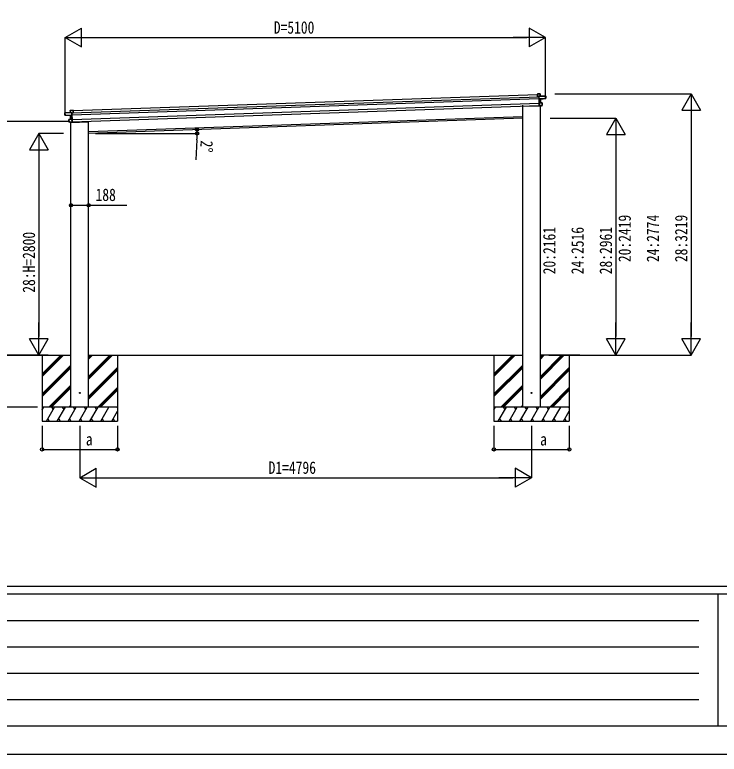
# Model space of a CAD drawing. Units: millimetres, scale not verified. Extents: x -16820 to 16820, y -11880 to 11880.
# Drawn here: x -12682 to -5205, y -11880 to -4028 of the extents above; entities that cross this region are included whole.
import ezdxf
from ezdxf.enums import TextEntityAlignment as Align

# ---------------------------------------------------------------- set-up
doc = ezdxf.new("R2010")
doc.units = ezdxf.units.MM
doc.header["$LTSCALE"] = 40
for name, color, linetype in [('0-4_YKK_13', 4, 'Continuous'), ('0-5_YKK_A1', 4, 'Continuous'), ('0-6_YKK_D', 6, 'Continuous'), ('0-7_YKK_ZWAK', 7, 'Continuous')]:
    doc.layers.add(name, color=color, linetype=linetype)
doc.styles.add('ＭＳ ゴシック', font='')
doc.styles.get('ＭＳ ゴシック').set_extended_font_data('MS Gothic')

msp = doc.modelspace()

# ---------------------------------------------------------------- linework, layer by layer
at = {"layer": '0-4_YKK_13'}
for p, q in [((-7134.74, -4870.4), (-7133.94, -4869.55)), ((-7134.74, -4870.4), (-7133.85, -4895.89)), ((-7133.85, -4895.89), (-7132.91, -4895.85)), ((-7132.91, -4895.85), (-7133.82, -4869.87)), ((-7105.29, -4868.37), (-7133.78, -4869.37)), ((-7119.36, -4895.38), (-7132.91, -4895.85)), ((-7118.99, -4892.66), (-7119.44, -4893.14)), ((-7119.44, -4893.14), (-7119.41, -4893.88)), ((-7119.41, -4893.88), (-7118.61, -4893.03)), ((-7119.41, -4893.88), (-7118.46, -4921.26)), ((-7117.48, -4922.13), (-7118.49, -4893.35)), ((-7117.48, -4922.13), (-7118.46, -4921.26)), ((-7118.46, -4921.26), (-7118.37, -4923.86)), ((-7117.39, -4924.73), (-7118.37, -4923.86)), ((-7118.37, -4923.86), (-7116.97, -4963.79)), ((-7046.49, -4890.33), (-7118.24, -4892.84)), ((-7117.39, -4924.71), (-7117.48, -4922.13)), ((-7102.84, -4923.34), (-7117.39, -4924.71)), ((-7117.39, -4924.73), (-7116.93, -4925.16)), ((-7116.08, -4962.32), (-7117.39, -4924.73)), ((-7116.93, -4925.16), (-7102.83, -4923.84)), ((-7105.25, -4868.87), (-7104.78, -4868.86)), ((-7103.97, -4891.84), (-7104.78, -4868.86)), ((-7104.44, -4891.86), (-7103.97, -4891.84)), ((-7102.83, -4923.84), (-7101.47, -4962.7)), ((-7101, -4962.74), (-7102.36, -4923.79)), ((-7102.02, -4923.29), (-7045.5, -4917.84)), ((-7045.68, -4912.82), (-7053.2, -4913.08)), ((-7053.1, -4916.1), (-7053.2, -4913.08)), ((-7045.97, -4890.82), (-7046.44, -4890.83)), ((-7045.21, -4912.8), (-7045.97, -4890.82)), ((-7045.68, -4912.82), (-7045.21, -4912.8)), ((-7045.57, -4915.75), (-7045.5, -4917.84)), ((-7045.12, -4915.23), (-7045.21, -4912.8)), ((-7045.05, -4917.33), (-7045.12, -4915.23)), ((-7290.52, -4998.13), (-7290.07, -4999.74)), ((-7100.03, -4996.98), (-7285.08, -5003.4)), ((-7116.2, -4962.96), (-7116.97, -4963.79)), ((-7116.97, -4963.79), (-7115.89, -4994.87)), ((-7101.47, -4962.7), (-7116.08, -4962.32)), ((-7115.93, -4962.67), (-7116.06, -4962.81)), ((-7083.93, -4963.66), (-7116.06, -4962.81)), ((-7114.93, -4995.28), (-7116.05, -4963.31)), ((-7115.05, -4995.64), (-7115.89, -4994.87)), ((-7090.44, -4992.92), (-7114.93, -4995.28)), ((-7101.39, -4994.48), (-7101.04, -4997.01)), ((-7100.4, -4994.38), (-7100.03, -4996.98)), ((-7083.02, -4989.67), (-7090.54, -4989.93)), ((-7090.44, -4992.92), (-7090.54, -4989.93)), ((-7090.42, -4993.42), (-7082.91, -4992.7)), ((-7083.91, -4964.16), (-7083.44, -4964.14)), ((-7082.55, -4989.65), (-7083.44, -4964.14)), ((-7083.02, -4989.67), (-7082.55, -4989.65)), ((-7082.46, -4992.18), (-7082.55, -4989.65)), ((-12150.44, -5069.06), (-12149.98, -5069.04)), ((-12149.68, -5091.04), (-12150.44, -5069.06)), ((-12149.96, -5068.54), (-12078.21, -5066.03)), ((-12149.21, -5091.03), (-12149.68, -5091.04)), ((-12149.59, -5093.47), (-12149.68, -5091.04)), ((-12149.52, -5095.57), (-12149.59, -5093.47)), ((-12149.21, -5091.03), (-12141.68, -5090.76)), ((-12149.11, -5093.95), (-12149.03, -5096.05)), ((-12092.27, -5097.54), (-12149.03, -5096.05)), ((-12141.58, -5093.78), (-12141.68, -5090.76)), ((-12092.85, -5043.03), (-12093.32, -5043.05)), ((-12092.52, -5066.03), (-12093.32, -5043.05)), ((-12092.84, -5042.53), (-12064.35, -5041.54)), ((-12092.05, -5066.02), (-12092.52, -5066.03)), ((-12090.54, -5136.97), (-12091.9, -5098.02)), ((-12091.45, -5097.54), (-12076.84, -5097.88)), ((-12077.27, -5098.37), (-12091.43, -5098.04)), ((-12091.43, -5098.04), (-12090.07, -5136.89)), ((-12076.93, -5095.3), (-12077.93, -5066.52)), ((-12076.97, -5066.99), (-12077.83, -5066.19)), ((-12077.48, -5065.8), (-12077, -5066.25)), ((-12076.84, -5097.9), (-12077.27, -5098.37)), ((-12077, -5066.25), (-12076.97, -5066.99)), ((-12076.97, -5066.99), (-12076.02, -5094.37)), ((-12076.93, -5095.3), (-12076.02, -5094.37)), ((-12076.84, -5097.88), (-12076.93, -5095.3)), ((-12076.92, -5068.49), (-12063.37, -5068.02)), ((-12076.84, -5097.9), (-12075.93, -5096.97)), ((-12075.52, -5135.49), (-12076.84, -5097.9)), ((-12076.02, -5094.37), (-12075.93, -5096.97)), ((-12075.93, -5096.97), (-12074.53, -5136.9)), ((-12063.37, -5068.02), (-12064.28, -5042.03)), ((-12063.32, -5042.5), (-12064.17, -5041.7)), ((-12062.43, -5067.98), (-12063.37, -5068.02)), ((-12063.32, -5042.5), (-12062.43, -5067.98)), ((-12107.49, -5139.57), (-12107.96, -5139.59)), ((-12107.07, -5165.1), (-12107.96, -5139.59)), ((-12107.51, -5139.07), (-12075.51, -5135.99)), ((-12106.6, -5165.08), (-12107.07, -5165.1)), ((-12106.98, -5167.63), (-12107.07, -5165.1)), ((-12106.6, -5165.08), (-12099.07, -5164.82)), ((-12098.95, -5168.31), (-12106.49, -5168.11)), ((-12098.97, -5167.81), (-12099.07, -5164.82)), ((-12098.97, -5167.81), (-12074.37, -5168.45)), ((-12090.07, -5136.89), (-12075.52, -5135.49)), ((-12088.56, -5171.18), (-11903.49, -5164.68)), ((-12088.48, -5170.03), (-12088.56, -5171.18)), ((-12087.48, -5170.06), (-12087.56, -5171.15)), ((-12075.65, -5135.86), (-12075.51, -5135.99)), ((-12074.37, -5168.45), (-12075.49, -5136.49)), ((-12075.36, -5136.12), (-12074.53, -5136.9)), ((-12074.53, -5136.9), (-12073.45, -5167.98)), ((-12074.22, -5168.81), (-12073.45, -5167.98)), ((-11898.44, -5159.04), (-11898.77, -5160.68))]:
    msp.add_line(p, q, dxfattribs=at)
for points in [[(-7133.78, -4869.37), (-7133.79, -4869.38), (-7133.82, -4869.41), (-7133.87, -4869.47), (-7133.94, -4869.55)], [(-7133.82, -4869.87), (-7105.25, -4868.87), (-7104.44, -4891.86), (-7118.29, -4892.34)], [(-7118.49, -4893.35), (-7046.44, -4890.83), (-7045.68, -4912.82)], [(-7053.1, -4916.1), (-7117.48, -4922.13), (-7117.48, -4922.13)], [(-7102.42, -4923.8), (-7102.39, -4923.8), (-7102.37, -4923.79), (-7102.36, -4923.79)], [(-7102.02, -4923.29), (-7102.03, -4923.29), (-7102.03, -4923.29)], [(-7053.1, -4916.1), (-7053.08, -4916.47), (-7045.57, -4915.75)], [(-7116.06, -4962.81), (-7116.07, -4962.82), (-7116.1, -4962.85), (-7116.14, -4962.9), (-7116.2, -4962.96)], [(-7116.05, -4963.31), (-7083.91, -4964.16), (-7083.02, -4989.67)], [(-7115.05, -4995.64), (-7114.99, -4995.7), (-7114.95, -4995.74), (-7114.92, -4995.77), (-7114.91, -4995.78)], [(-7114.91, -4995.78), (-7090.42, -4993.42), (-7090.44, -4992.92)], [(-7101.47, -4962.7), (-7101.38, -4962.71), (-7101.29, -4962.71), (-7101.21, -4962.72), (-7101.13, -4962.73), (-7101.08, -4962.73), (-7101.03, -4962.74), (-7101.01, -4962.74), (-7101, -4962.74)], [(-12077.93, -5066.52), (-12149.98, -5069.04), (-12149.21, -5091.03)], [(-12141.58, -5093.78), (-12141.56, -5094.15), (-12149.11, -5093.95)], [(-12141.58, -5093.78), (-12076.93, -5095.3), (-12076.93, -5095.3)], [(-12064.28, -5042.03), (-12092.85, -5043.03), (-12092.05, -5066.02), (-12078.2, -5065.53)], [(-12092.27, -5097.54), (-12092.26, -5097.54), (-12092.26, -5097.54)], [(-12091.84, -5098.02), (-12091.87, -5098.02), (-12091.89, -5098.02), (-12091.9, -5098.02)], [(-12064.35, -5041.54), (-12064.34, -5041.55), (-12064.31, -5041.58), (-12064.25, -5041.63), (-12064.17, -5041.7)], [(-12075.49, -5136.49), (-12107.49, -5139.57), (-12106.6, -5165.08)], [(-12074.35, -5168.95), (-12098.95, -5168.31), (-12098.97, -5167.81)], [(-12090.07, -5136.89), (-12090.16, -5136.91), (-12090.25, -5136.92), (-12090.33, -5136.93), (-12090.4, -5136.95), (-12090.46, -5136.95), (-12090.5, -5136.96), (-12090.53, -5136.97), (-12090.54, -5136.97)], [(-12075.51, -5135.99), (-12075.5, -5136), (-12075.47, -5136.03), (-12075.42, -5136.07), (-12075.36, -5136.12)], [(-12074.22, -5168.81), (-12074.28, -5168.87), (-12074.32, -5168.92), (-12074.35, -5168.94), (-12074.35, -5168.95)]]:
    msp.add_lwpolyline(points, dxfattribs=at)
for centre in [(-11992.19, -8043.56), (-7196.77, -8043.18)]:
    msp.add_circle(centre, 5, dxfattribs=at)
for centre, radius, start, end in [((-7116.79, -4890.5), 3.08, 224.50749, 234.22646), ((-7118.25, -4893.34), 1, 92, 137), ((-7112.1, -4899.06), 8.88, 136.94482, 137.18495), ((-7118.22, -4893.34), 0.5, 92, 137), ((-7116.21, -4892.39), 2.08, 178.55929, 192.42625), ((-7105.28, -4868.87), 0.5, 2, 92), ((-7107.32, -4868.82), 2.07, 358.55048, 12.44867), ((-7102.37, -4891.91), 2.08, 178.55929, 192.42625), ((-7103.47, -4891.82), 0.5, 182, 272), ((-7100.57, -4923.51), 2.28, 175.72193, 188.26437), ((-7101.94, -4923.76), 0.483, 101.4924, 184.59913), ((-7101.86, -4923.77), 0.5, 95.5, 182), ((-7046.47, -4890.83), 0.5, 2, 92), ((-7048.52, -4890.78), 2.08, 358.55929, 12.42625), ((-7045.55, -4917.35), 0.5, 275.5, 2), ((-7285.26, -4998.4), 5, 195.5, 272), ((-7099.41, -4962.88), 2.07, 175.06677, 188.93323), ((-7100.5, -4962.72), 0.5, 182, 268.5), ((-7083.94, -4964.16), 0.5, 2, 88.5), ((-7085.97, -4963.98), 2.07, 355.06602, 8.93398), ((-7082.96, -4992.2), 0.5, 275.5, 2), ((-12149.95, -5069.04), 0.5, 92, 182), ((-12147.91, -5068.84), 2.08, 171.57375, 185.44071), ((-12149.02, -5095.55), 0.5, 182, 268.5), ((-12092.82, -5043.03), 0.5, 92, 182), ((-12093.01, -5066.05), 0.5, 272, 2), ((-12090.79, -5042.83), 2.07, 171.55133, 185.44952), ((-12092.4, -5098.04), 0.5, 2, 88.5), ((-12092.32, -5098.02), 0.483, 359.40087, 82.5076), ((-12094.11, -5066.21), 2.08, 351.57375, 5.44071), ((-12093.7, -5097.87), 2.28, 355.73562, 8.27807), ((-12080.27, -5065.73), 2.08, 351.57375, 5.44071), ((-12078.2, -5066.53), 0.5, 47, 92), ((-12078.17, -5066.53), 1, 47, 92), ((-12079.83, -5063.8), 3.08, 309.77354, 319.49251), ((-12083.9, -5072.67), 8.88, 46.81505, 47.05517), ((-12107.46, -5139.57), 0.5, 95.5, 182), ((-12105.45, -5139.25), 2.07, 175.06602, 188.93398), ((-12106.48, -5167.61), 0.5, 182, 268.5), ((-12091.04, -5136.98), 0.5, 275.5, 2), ((-12092.11, -5137.21), 2.07, 355.06677, 8.93323), ((-11903.67, -5159.68), 5, 272, 348.5)]:
    msp.add_arc(centre, radius, start, end, dxfattribs=at)
for centre, major_axis, ratio, start_param, end_param in [((-7134.29, -4869.89), (-0.017, 0.5), 0.944124, 4.712389, 5.4258501), ((-7118.96, -4893.37), (-0.017, 0.5), 0.944124, 4.712389, 5.4258501), ((-7116.9, -4925.16), (0.488, -0.456), 0.023136, 3.1647827, 4.6883), ((-7102.9, -4923.39), (0.997, 0.096), 0.043579, 0.511902, 1.5070393), ((-7102.86, -4923.89), (0.498, 0.079), 0.086186, 0.4914727, 1.4990874), ((-7102.9, -4923.39), (0.997, 0.096), 0.043579, 0.5090078, 0.511902), ((-7045.62, -4915.25), (0.017, -0.5), 0.999045, 0.0610283, 1.5707963), ((-7116.52, -4963.3), (-0.196, 0.467), 0.921944, 4.3224851, 5.1060198), ((-7115.61, -4962.33), (-0.196, 0.467), 0.921944, 1.1808924, 1.9644271), ((-7115.4, -4995.32), (0.163, 0.48), 0.921944, 4.3187582, 5.1022929), ((-12149.09, -5093.45), (0.017, -0.5), 0.999045, 4.712389, 6.222157), ((-12091.38, -5097.58), (-1, 0.03), 0.043579, 4.776146, 5.7712833), ((-12091.38, -5097.58), (-1, 0.03), 0.043579, 5.7712833, 5.7741775), ((-12091.4, -5098.08), (-0.502, 0.044), 0.086186, 4.7840979, 5.7917126), ((-12077.46, -5066.51), (-0.017, 0.5), 0.944124, 0.8573352, 1.5707963), ((-12077.29, -5098.37), (-0.455, -0.489), 0.023136, 1.5948853, 3.1184026), ((-12063.81, -5042.02), (-0.017, 0.5), 0.944124, 0.8573352, 1.5707963), ((-12075.99, -5135.54), (0.163, 0.48), 0.921944, 4.3187582, 5.1022929), ((-12075.02, -5136.45), (0.163, 0.48), 0.921944, 1.1771655, 1.9607002), ((-12073.9, -5168.47), (-0.196, 0.467), 0.921944, 1.1808924, 1.9644271)]:
    msp.add_ellipse(centre, major_axis=major_axis, ratio=ratio, start_param=start_param, end_param=end_param, dxfattribs=at)
at = {"layer": '0-5_YKK_A1'}
for p, q in [((-12076.82, -5071.21), (-7119.27, -4898.08)), ((-12076.13, -5091.2), (-7118.57, -4918.08)), ((-12063.21, -5045.72), (-7134.63, -4873.61)), ((-12074.38, -5141.17), (-7116.82, -4968.05)), ((-12073.54, -5165.15), (-7115.99, -4992.03)), ((-7290.52, -8193.18), (-7290.52, -4987.65)), ((-7102.52, -8193.18), (-7102.52, -4984.11)), ((-12086.44, -8193.56), (-12086.44, -5170.09)), ((-11898.44, -5268.61), (-7290.52, -5107.69)), ((-7290.52, -5127.71), (-11898.44, -5288.62)), ((-11898.44, -8193.56), (-11898.44, -5159.04)), ((-13758.21, -7643.62), (-12086.44, -7643.62)), ((-12505.07, -7643.62), (-12086.44, -7643.62)), ((-12392.44, -7643.56), (-12392.44, -8343.56)), ((-12392.44, -7870.19), (-12165.8, -7643.56)), ((-12392.44, -7841.9), (-12194.09, -7643.56)), ((-12392.44, -7856.05), (-12180, -7643.62)), ((-11898.44, -7643.62), (-7290.52, -7643.24)), ((-11898.44, -7684.56), (-11857.44, -7643.56)), ((-11898.44, -7670.42), (-11871.58, -7643.56)), ((-11898.44, -7656.27), (-11885.72, -7643.56)), ((-11898.44, -7896.69), (-11645.34, -7643.6)), ((-11898.44, -7882.55), (-11659.49, -7643.6)), ((-11898.44, -7868.4), (-11673.63, -7643.6)), ((-11592.44, -7643.56), (-11592.44, -8343.56)), ((-7596.52, -7643.18), (-7596.52, -8343.18)), ((-7596.52, -7869.81), (-7369.89, -7643.18)), ((-7596.52, -7841.52), (-7398.17, -7643.18)), ((-7596.52, -7855.67), (-7384.09, -7643.24)), ((-7102.52, -7684.18), (-7061.52, -7643.18)), ((-7102.52, -7670.03), (-7075.67, -7643.18)), ((-7102.52, -7655.89), (-7089.81, -7643.18)), ((-7102.52, -7896.31), (-6849.43, -7643.22)), ((-7102.52, -7882.17), (-6863.57, -7643.22)), ((-7102.52, -7868.02), (-6877.71, -7643.22)), ((-6683.88, -7643.24), (-7102.52, -7643.24)), ((-6796.52, -7643.18), (-6796.52, -8343.18)), ((-12392.44, -8054.04), (-12086.44, -7748.04)), ((-12392.44, -8068.18), (-12086.44, -7762.18)), ((-7596.52, -8053.65), (-7290.52, -7747.66)), ((-7596.52, -8067.8), (-7290.52, -7761.8)), ((-12392.44, -8082.32), (-12086.44, -7776.32)), ((-11898.44, -8080.53), (-11592.44, -7774.54)), ((-11898.44, -8094.68), (-11592.44, -7788.68)), ((-11898.44, -8108.82), (-11592.44, -7802.82)), ((-7596.52, -8081.94), (-7290.52, -7775.94)), ((-7102.52, -8080.15), (-6796.52, -7774.16)), ((-7102.52, -8094.3), (-6796.52, -7788.3)), ((-7102.52, -8108.44), (-6796.52, -7802.44)), ((-12319.83, -8193.56), (-12086.44, -7960.17)), ((-12305.69, -8193.56), (-12086.44, -7974.31)), ((-12291.54, -8193.56), (-12086.44, -7988.45)), ((-11799.33, -8193.56), (-11592.44, -7986.67)), ((-11785.19, -8193.56), (-11592.44, -8000.81)), ((-7523.91, -8193.18), (-7290.52, -7959.79)), ((-7509.77, -8193.18), (-7290.52, -7973.93)), ((-7495.63, -8193.18), (-7290.52, -7988.07)), ((-7003.41, -8193.18), (-6796.52, -7986.29)), ((-6989.27, -8193.18), (-6796.52, -8000.43)), ((-11771.04, -8193.56), (-11592.44, -8014.95)), ((-6975.13, -8193.18), (-6796.52, -8014.57)), ((-11592.44, -8193.56), (-12392.44, -8193.56)), ((-12392.44, -8222.5), (-12375.73, -8193.56)), ((-12390.73, -8219.54), (-12392.44, -8216.58)), ((-12346.86, -8343.56), (-12260.26, -8193.56)), ((-12275.26, -8219.54), (-12290.26, -8193.56)), ((-12231.39, -8343.56), (-12144.79, -8193.56)), ((-12159.79, -8219.54), (-12174.79, -8193.56)), ((-12115.92, -8343.56), (-12029.32, -8193.56)), ((-12107.69, -8193.56), (-12086.44, -8172.3)), ((-12044.32, -8219.54), (-12059.32, -8193.56)), ((-12000.45, -8343.56), (-11913.85, -8193.56)), ((-11928.85, -8219.54), (-11943.85, -8193.56)), ((-11884.98, -8343.56), (-11798.38, -8193.56)), ((-11813.38, -8219.54), (-11828.38, -8193.56)), ((-11769.51, -8343.56), (-11682.91, -8193.56)), ((-11654.04, -8343.56), (-11592.44, -8236.86)), ((-11592.44, -8202.22), (-11597.44, -8193.56)), ((-6796.52, -8193.18), (-7596.52, -8193.18)), ((-7596.52, -8222.12), (-7579.81, -8193.18)), ((-7594.81, -8219.16), (-7596.52, -8216.2)), ((-7550.95, -8343.18), (-7464.34, -8193.18)), ((-7479.34, -8219.16), (-7494.34, -8193.18)), ((-7435.48, -8343.18), (-7348.87, -8193.18)), ((-7363.87, -8219.16), (-7378.87, -8193.18)), ((-7320, -8343.18), (-7233.4, -8193.18)), ((-7311.78, -8193.18), (-7290.52, -8171.92)), ((-7248.4, -8219.16), (-7263.41, -8193.18)), ((-7204.54, -8343.18), (-7117.93, -8193.18)), ((-7132.93, -8219.16), (-7147.93, -8193.18)), ((-7089.06, -8343.18), (-7002.46, -8193.18)), ((-7017.46, -8219.16), (-7032.46, -8193.18)), ((-6973.59, -8343.18), (-6886.99, -8193.18)), ((-6858.12, -8343.18), (-6796.52, -8236.48)), ((-6796.52, -8201.84), (-6801.52, -8193.18)), ((-12331.86, -8317.58), (-12316.86, -8343.56)), ((-12216.39, -8317.58), (-12201.39, -8343.56)), ((-12100.92, -8317.58), (-12085.92, -8343.56)), ((-11985.45, -8317.58), (-11970.45, -8343.56)), ((-11869.98, -8317.58), (-11854.98, -8343.56)), ((-11754.51, -8317.58), (-11739.51, -8343.56)), ((-11639.04, -8317.58), (-11624.04, -8343.56)), ((-7535.95, -8317.2), (-7520.95, -8343.18)), ((-7420.48, -8317.2), (-7405.48, -8343.18)), ((-7305.01, -8317.2), (-7290.01, -8343.18)), ((-7189.54, -8317.2), (-7174.54, -8343.18)), ((-7074.07, -8317.2), (-7059.07, -8343.18)), ((-6958.6, -8317.2), (-6943.6, -8343.18)), ((-6843.13, -8317.2), (-6828.13, -8343.18)), ((-12392.44, -8343.56), (-11592.44, -8343.56)), ((-7596.52, -8343.18), (-6796.52, -8343.18))]:
    msp.add_line(p, q, dxfattribs=at)
at = {"layer": '0-6_YKK_D'}
for p, q in [((-12147.29, -4269.3), (-11974.08, -4169.3)), ((-11974.08, -4369.3), (-11974.08, -4169.3)), ((-7047.29, -4269.3), (-7220.49, -4169.3)), ((-7220.49, -4169.3), (-7220.49, -4369.3)), ((-12147.29, -5072.47), (-12147.29, -4268.3)), ((-12147.29, -4269.3), (-11974.08, -4369.3)), ((-12147.29, -4269.3), (-11800.88, -4269.3)), ((-11947.29, -4269.3), (-7247.29, -4269.3)), ((-7047.29, -4269.3), (-7393.7, -4269.3)), ((-7047.29, -4269.3), (-7220.49, -4369.3)), ((-7047.29, -4913.8), (-7047.29, -4268.3)), ((-6951.4, -4869.3), (-5501.52, -4869.3)), ((-5502.52, -4869.3), (-5602.52, -5042.51)), ((-5502.52, -4869.3), (-5402.52, -5042.51)), ((-5502.52, -4869.3), (-5502.52, -5215.71)), ((-5602.52, -5042.51), (-5402.52, -5042.51)), ((-5502.52, -5069.3), (-5502.52, -7443.24)), ((-12100.07, -5161.54), (-13227.88, -5161.54)), ((-6997.56, -5127.71), (-6301.52, -5127.71)), ((-6302.52, -5127.71), (-6402.52, -5300.91)), ((-6302.52, -5127.71), (-6202.52, -5300.91)), ((-6302.52, -5127.71), (-6302.52, -5474.12)), ((-12426.88, -5288.62), (-12526.88, -5461.82)), ((-12164.66, -5288.62), (-12427.88, -5288.62)), ((-12426.88, -5288.62), (-12326.88, -5461.82)), ((-12426.88, -5288.62), (-12426.88, -5635.03)), ((-11824.07, -5288.62), (-10745.9, -5288.62)), ((-6402.52, -5300.91), (-6202.52, -5300.91)), ((-6302.52, -5327.71), (-6302.52, -7443.24)), ((-10748.9, -5356.59), (-10761.47, -5569.02)), ((-12526.88, -5461.82), (-12326.88, -5461.82)), ((-12426.88, -5488.62), (-12426.88, -7443.62)), ((-12426.88, -7643.62), (-12426.88, -7297.21)), ((-6302.52, -7643.24), (-6302.52, -7296.83)), ((-5502.52, -7643.24), (-5502.52, -7296.83)), ((-12426.88, -7643.62), (-12526.88, -7470.41)), ((-12326.88, -7470.41), (-12526.88, -7470.41)), ((-12426.88, -7643.62), (-12326.88, -7470.41)), ((-6302.52, -7643.24), (-6402.52, -7470.03)), ((-6202.52, -7470.03), (-6402.52, -7470.03)), ((-6302.52, -7643.24), (-6202.52, -7470.03)), ((-5502.52, -7643.24), (-5602.52, -7470.03)), ((-5402.52, -7470.03), (-5602.52, -7470.03)), ((-5502.52, -7643.24), (-5402.52, -7470.03)), ((-12442.44, -7643.56), (-13227.88, -7643.56)), ((-12326.44, -7643.62), (-13227.88, -7643.62)), ((-12326.44, -7643.62), (-12427.88, -7643.62)), ((-7012.2, -7643.24), (-6301.52, -7643.24)), ((-7012.2, -7643.24), (-5501.52, -7643.24)), ((-12442.44, -8193.56), (-13227.88, -8193.56)), ((-12392.44, -8393.56), (-12392.44, -8644.56)), ((-11992.44, -8393.18), (-11992.44, -8944.56)), ((-11592.44, -8393.56), (-11592.44, -8644.56)), ((-7596.52, -8393.56), (-7596.52, -8644.56)), ((-7196.52, -8393.18), (-7196.52, -8944.56)), ((-6796.52, -8393.56), (-6796.52, -8644.56)), ((-12392.44, -8643.56), (-11592.44, -8643.56)), ((-7596.52, -8643.56), (-6796.52, -8643.56)), ((-11992.44, -8943.56), (-11819.23, -8843.56)), ((-11819.23, -9043.56), (-11819.23, -8843.56)), ((-7196.52, -8943.56), (-7369.73, -8843.56)), ((-7369.73, -8843.56), (-7369.73, -9043.56)), ((-11992.44, -8943.56), (-11819.23, -9043.56)), ((-11992.44, -8943.56), (-11646.03, -8943.56)), ((-11792.44, -8943.56), (-7396.52, -8943.56)), ((-7196.52, -8943.56), (-7542.93, -8943.56)), ((-7196.52, -8943.56), (-7369.73, -9043.56))]:
    msp.add_line(p, q, dxfattribs=at)
msp.add_lwpolyline([(-12086.44, -6050.39), (-11898.44, -6050.39), (-11493.37, -6050.39)], dxfattribs=at)
for centre in [(-10747.6, -5248.43), (-10746.9, -5288.62), (-12086.44, -6050.39), (-11898.44, -6050.39), (-12392.44, -8643.56), (-11592.44, -8643.56), (-7596.52, -8643.56), (-6796.52, -8643.56)]:
    msp.add_circle(centre, 17, dxfattribs=at)
for start, end in [(0, 2), (356.61611, 0)]:
    msp.add_arc((-11898.44, -5288.62), 1151.54, start, end, dxfattribs=at)
at = {"layer": '0-7_YKK_ZWAK'}
for p, q in [((15580.08, -10100), (-15619.92, -10100)), ((-5219.92, -10180), (-15619.92, -10180)), ((-5219.92, -10180), (-5219.92, -11580)), ((-19.92, -10180), (-5219.92, -10180)), ((-15449.92, -10460), (-5419.92, -10460)), ((-15449.92, -10740), (-5419.92, -10740)), ((-15449.92, -11020), (-5419.92, -11020)), ((-15449.92, -11300), (-5419.92, -11300)), ((-15619.92, -11580), (-5219.92, -11580)), ((-5219.92, -11580), (-19.92, -11580))]:
    msp.add_line(p, q, dxfattribs=at)
msp.add_lwpolyline([(-16820, -11880), (16820, -11880), (16820, 11880), (-16820, 11880)], close=True, dxfattribs=at)

# ---------------------------------------------------------------- texts
at = {"layer": '0-6_YKK_D', "style": 'ＭＳ ゴシック', "width": 0.8}
for s, p in [('D=5100', (-9933.29, -4268.3)), ('188', (-11825.1, -6045.05)), ('a', (-11928.36, -8641.34)), ('a', (-7105.95, -8641.34)), ('D1=4796', (-9988.08, -8942.56))]:
    msp.add_text(s, height=132, dxfattribs=at).set_placement(p, align=Align.BOTTOM_LEFT)
for s, rotation, p in [('2°', 266.616, (-10748.15, -5357.43)), ('20:2419', 90, (-6103.52, -6654.67)), ('24:2774', 90, (-5803.52, -6654.67)), ('28:3219', 90, (-5503.52, -6654.67)), ('28:H=2800', 90, (-12427.88, -6979.72)), ('20:2161', 90, (-6903.52, -6783.87)), ('24:2516', 90, (-6603.52, -6783.87)), ('28:2961', 90, (-6303.52, -6783.87))]:
    msp.add_text(s, height=132, rotation=rotation, dxfattribs=at).set_placement(p, align=Align.BOTTOM_LEFT)

doc.saveas('drawing.dxf')
